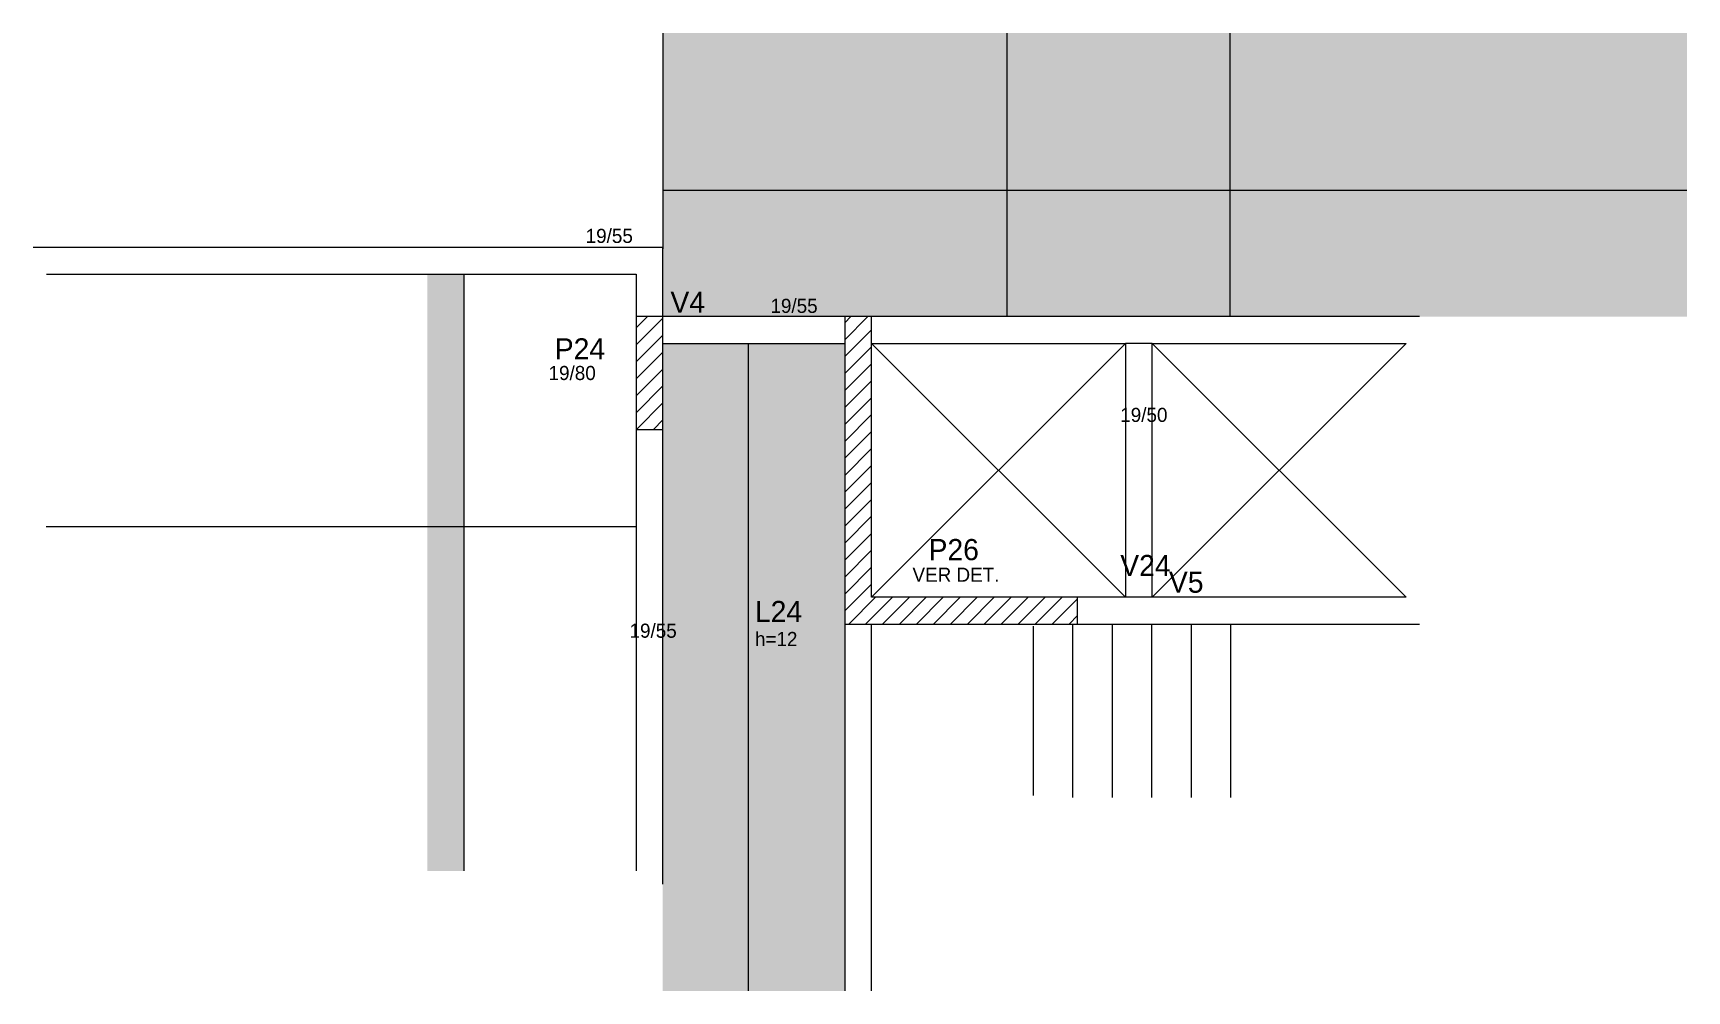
# Model space of a CAD drawing. Header units: metres. Extents: x 5810 to 6983, y 1601 to 2280.
import ezdxf

# ---------------------------------------------------------------- set-up
doc = ezdxf.new("R2010")
doc.units = ezdxf.units.M
for name, color, linetype in [('1', 7, 'Continuous'), ('3', 7, 'Continuous'), ('4', 7, 'Continuous'), ('7', 7, 'Continuous'), ('9', 7, 'Continuous'), ('Hachura', 7, 'Continuous'), ('Painéis', 7, 'Continuous'), ('REAPROVEITAMENTO', 7, 'Continuous')]:
    doc.layers.add(name, color=color, linetype=linetype)

msp = doc.modelspace()

# ---------------------------------------------------------------- hatches: boundary and pattern name
at = {"layer": 'Hachura'}
h = msp.add_hatch(color=7, dxfattribs=at)
h.dxf.hatch_style = 1
h.paths.add_polyline_path([(6982.5, 2168.5), (6982.5, 2188.5), (6982.5, 2188.5), (6256.5, 2188.5), (6256.5, 2188.5), (6256.5, 2168.5), (6256.5, 2168.5), (6982.5, 2168.5)])
h = msp.add_hatch(color=7, dxfattribs=at)
h.dxf.hatch_style = 1
h.paths.add_polyline_path([(6089.5, 1686), (6115.5, 1686), (6115.5, 1686), (6115.5, 2109), (6115.5, 2109), (6089.5, 2109), (6089.5, 2109), (6089.5, 1686)])
at = {"layer": 'REAPROVEITAMENTO'}
h = msp.add_hatch(color=7, dxfattribs=at)
h.dxf.hatch_style = 1
h.paths.add_polyline_path([(6982.5, 2188.5), (6982.5, 2280), (6982.5, 2280), (6256.5, 2280), (6256.5, 2280), (6256.5, 2188.5), (6256.5, 2188.5), (6982.5, 2188.5)])
h = msp.add_hatch(color=7, dxfattribs=at)
h.dxf.hatch_style = 1
h.paths.add_polyline_path([(6256.5, 2079), (6982.5, 2079), (6982.5, 2079), (6982.5, 2168.5), (6982.5, 2168.5), (6256.5, 2168.5), (6256.5, 2168.5), (6256.5, 2079)])
h = msp.add_hatch(color=7, dxfattribs=at)
h.dxf.hatch_style = 1
h.paths.add_polyline_path([(6385.5, 2059.9), (6256.5, 2059.9), (6256.5, 2059.9), (6256.5, 1600.9), (6256.5, 1600.9), (6385.5, 1600.9), (6385.5, 1600.9), (6385.5, 2059.9)])

# ---------------------------------------------------------------- linework, layer by layer
at = {"layer": '1', "color": 7, "lineweight": 25}
for p, q in [((6404.5, 1880), (6584.5, 2060)), ((6404.5, 2060), (6584.5, 1880)), ((6603.5, 1880), (6783.5, 2060)), ((6603.5, 2060), (6783.5, 1880))]:
    msp.add_line(p, q, dxfattribs=at)
at = {"layer": '3', "color": 7, "lineweight": 25}
for p, q in [((6237.5, 2070.9), (6245.6, 2079)), ((6237.5, 2058.9), (6256.5, 2077.9)), ((6385.5, 2062.6), (6401.9, 2079)), ((6385.5, 2074.6), (6389.9, 2079)), ((6237.5, 2046.8), (6256.5, 2065.8)), ((6385.5, 2050.6), (6404.5, 2069.6)), ((6237.5, 2034.8), (6256.5, 2053.8)), ((6385.5, 2038.6), (6404.5, 2057.6)), ((6237.5, 2022.8), (6256.5, 2041.8)), ((6385.5, 2026.5), (6404.5, 2045.5)), ((6237.5, 2010.8), (6256.5, 2029.8)), ((6385.5, 2014.5), (6404.5, 2033.5)), ((6237.8, 1999), (6256.5, 2017.8)), ((6385.5, 2002.5), (6404.5, 2021.5)), ((6249.8, 1999), (6256.5, 2005.7)), ((6385.5, 1990.5), (6404.5, 2009.5)), ((6385.5, 1978.5), (6404.5, 1997.5)), ((6385.5, 1966.4), (6404.5, 1985.4)), ((6385.5, 1954.4), (6404.5, 1973.4)), ((6385.5, 1942.4), (6404.5, 1961.4)), ((6385.5, 1930.4), (6404.5, 1949.4)), ((6385.5, 1918.4), (6404.5, 1937.4)), ((6385.5, 1906.3), (6404.5, 1925.3)), ((6385.5, 1894.3), (6404.5, 1913.3)), ((6385.5, 1882.3), (6404.5, 1901.3)), ((6385.5, 1870.3), (6404.5, 1889.3)), ((6388.3, 1861), (6407.3, 1880)), ((6400.3, 1861), (6419.3, 1880)), ((6412.3, 1861), (6431.3, 1880)), ((6424.3, 1861), (6443.3, 1880)), ((6436.3, 1861), (6455.3, 1880)), ((6448.4, 1861), (6467.4, 1880)), ((6460.4, 1861), (6479.4, 1880)), ((6472.4, 1861), (6491.4, 1880)), ((6484.4, 1861), (6503.4, 1880)), ((6496.4, 1861), (6515.4, 1880)), ((6508.5, 1861), (6527.5, 1880)), ((6520.5, 1861), (6539.5, 1880)), ((6532.5, 1861), (6550.5, 1879)), ((6544.5, 1861), (6550.5, 1867))]:
    msp.add_line(p, q, dxfattribs=at)
for points in [[(6256.5, 2128), (5810, 2128)], [(6256.5, 2079), (6256.5, 2128)], [(5819.5, 2109), (6237.5, 2109)], [(6237.5, 2109), (6237.5, 2079)], [(6385.5, 2079), (6256.5, 2079)], [(6594, 2079), (6404.5, 2079)], [(6793, 2079), (6594, 2079)], [(6256.5, 2060), (6385.5, 2060)], [(6404.5, 2060), (6584.5, 2060)], [(6584.5, 2060), (6584.5, 1880)], [(6603.5, 2060), (6584.5, 2060)], [(6603.5, 2060), (6783.5, 2060)], [(6603.5, 1880), (6603.5, 2060)], [(6237.5, 1999), (6237.5, 1686)], [(6256.5, 1676.5), (6256.5, 1999)], [(6584.5, 1880), (6550.5, 1880)], [(6603.5, 1880), (6584.5, 1880)], [(6783.5, 1880), (6603.5, 1880)], [(6385.5, 1861), (6385.5, 1601)], [(6404.5, 1601), (6404.5, 1861)], [(6550.5, 1861), (6594, 1861)], [(6594, 1861), (6793, 1861)]]:
    msp.add_lwpolyline(points, dxfattribs=at)
at = {"layer": '7', "color": 7, "lineweight": 25}
for points in [[(6237.5, 1999), (6256.5, 1999), (6256.5, 2079), (6237.5, 2079), (6237.5, 1999)], [(6385.5, 1861), (6550.5, 1861), (6550.5, 1880), (6404.5, 1880), (6404.5, 2079), (6385.5, 2079), (6385.5, 1861)]]:
    msp.add_lwpolyline(points, dxfattribs=at)
at = {"layer": '9', "color": 7, "lineweight": 25}
for p, q in [((6519, 1859.5), (6519, 1739.5)), ((6547, 1861), (6547, 1738)), ((6575, 1861), (6575, 1738)), ((6603, 1861), (6603, 1738)), ((6631, 1861), (6631, 1738)), ((6659, 1861), (6659, 1738))]:
    msp.add_line(p, q, dxfattribs=at)
at = {"layer": 'Painéis', "color": 7, "lineweight": 25}
for p, q in [((6256.5, 2280), (6256.5, 2127.1)), ((6500.5, 2280), (6500.5, 2079)), ((6658.5, 2280), (6658.5, 2079)), ((6256.5, 2168.5), (6982.5, 2168.5)), ((6115.5, 2109), (6115.5, 1686)), ((6317, 2059.9), (6317, 1600.9)), ((6237.4, 1930), (5819.4, 1930))]:
    msp.add_line(p, q, dxfattribs=at)

# ---------------------------------------------------------------- texts
at = {"layer": '3', "color": 7, "lineweight": 25}
for s, p in [('19/55', (6201.8, 2131.2)), ('19/55', (6332.8, 2081.6)), ('19/80', (6175.5, 2034)), ('19/50', (6580.8, 2004.3)), ('VER DET.', (6433.5, 1891)), ('19/55', (6232.9, 1851.3)), ('h=12', (6321.8, 1845.4))]:
    msp.add_text(s, height=10, dxfattribs=at).set_placement(p)
at = {"layer": '4', "color": 7, "lineweight": 25}
for s, p in [('V4', (6261.9, 2081.7)), ('P24', (6179.9, 2048.6)), ('P26', (6444.9, 1906.3)), ('V24', (6580.8, 1895)), ('V5', (6615.3, 1883.2)), ('L24', (6321.8, 1862.4))]:
    msp.add_text(s, height=15, dxfattribs=at).set_placement(p)

doc.saveas('drawing.dxf')
